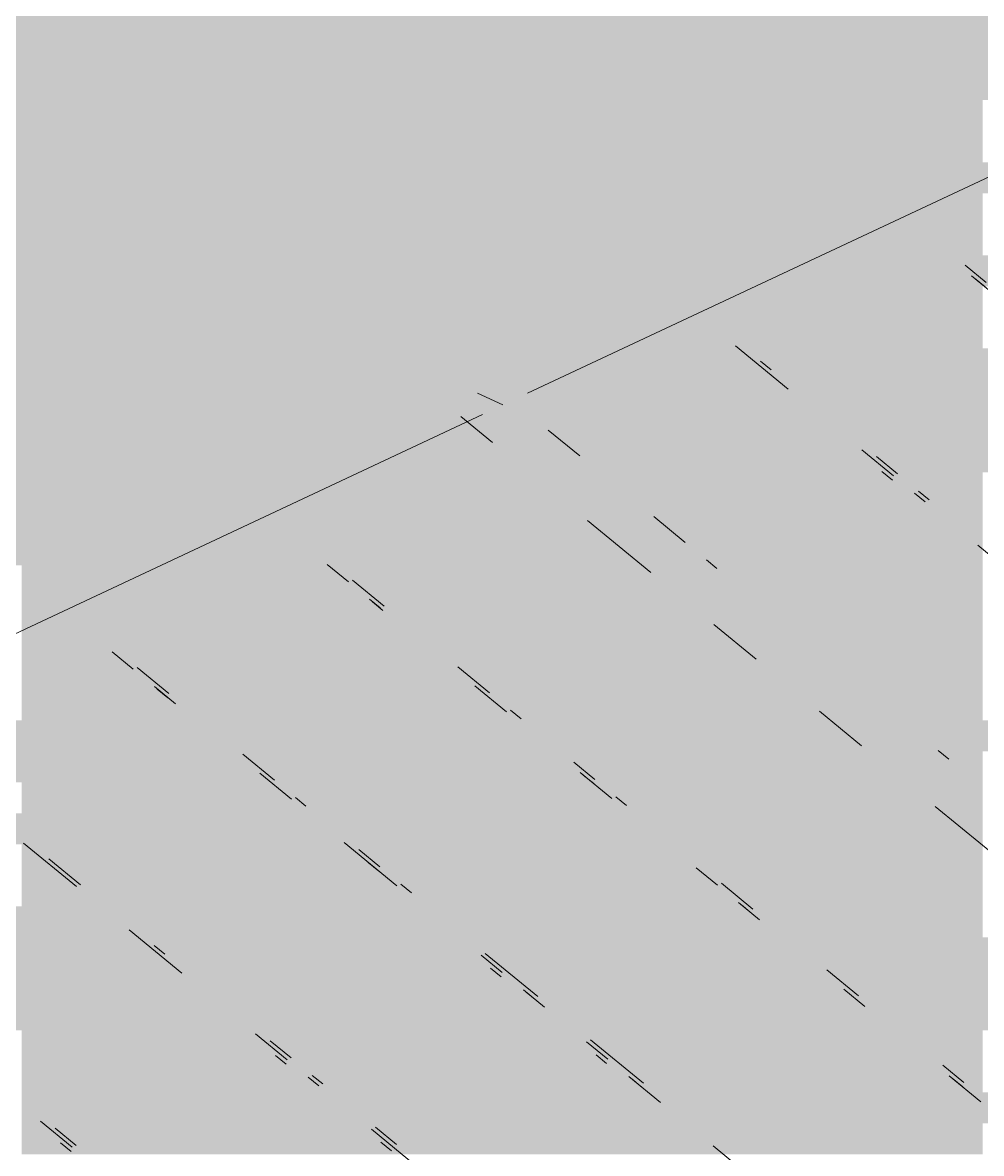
# Paper-space layout '03 3D Building and Roof' of a CAD drawing. Header units: millimetres. Extents: x 5 to 415, y 5 to 292.
# Drawn here: x 259.85 to 262.83, y 76.545 to 80.06 of the extents above; entities that cross this region are included whole.
import ezdxf

# ---------------------------------------------------------------- set-up
doc = ezdxf.new("R2010")
doc.units = ezdxf.units.MM
doc.layers.add('EXISTING', color=7, linetype='Continuous')
doc.layers.add('IMAGES', color=7, linetype='Continuous')

# ---------------------------------------------------------------- blocks, each defined once
blk = doc.blocks.new('SHEET_03')
at = {"layer": 'EXISTING', "color": 250, "lineweight": 9}
for p, q in [((261.4196, 78.9074), (265.0797, 80.6258)), ((262.845, 79.2514), (262.7794, 79.3053)), ((262.7997, 79.2725), (262.898, 79.1917)), ((262.8416, 79.238), (262.8088, 79.2649)), ((262.0657, 79.0548), (262.2295, 78.9202)), ((262.1765, 78.9799), (262.1437, 79.0068)), ((261.3425, 78.8712), (261.2645, 78.9079)), ((257.5429, 77.0874), (261.2801, 78.8419)), ((261.2126, 78.8351), (261.3109, 78.7543)), ((261.5825, 78.7125), (261.4842, 78.7933)), ((262.4589, 78.7316), (262.5572, 78.6508)), ((262.5696, 78.6567), (262.5041, 78.7106)), ((262.5538, 78.6374), (262.521, 78.6643)), ((262.6679, 78.5759), (262.6352, 78.6028)), ((262.6227, 78.597), (262.6554, 78.57)), ((261.6058, 78.5119), (261.8024, 78.3503)), ((261.9101, 78.4432), (261.8118, 78.524)), ((262.8193, 78.4354), (262.8848, 78.3815)), ((262.0084, 78.3624), (261.9756, 78.3894)), ((260.7974, 78.3747), (260.8629, 78.3209)), ((260.9737, 78.2459), (260.8754, 78.3267)), ((260.9284, 78.267), (260.9612, 78.2401)), ((260.9703, 78.2325), (260.9375, 78.2595)), ((261.9989, 78.1887), (262.13, 78.081)), ((260.1289, 78.1032), (260.1944, 78.0494)), ((260.3052, 77.9744), (260.2069, 78.0552)), ((261.3013, 77.9766), (261.203, 78.0574)), ((260.2599, 77.9955), (260.3255, 77.9416)), ((260.3018, 77.961), (260.269, 77.9879)), ((261.2561, 77.9977), (261.3543, 77.9169)), ((261.3996, 77.8958), (261.3668, 77.9227)), ((262.3266, 77.9194), (262.4576, 77.8117)), ((262.7292, 77.7699), (262.6964, 77.7968)), ((260.6328, 77.7051), (260.5345, 77.7859)), ((261.6289, 77.7073), (261.5634, 77.7611)), ((260.5876, 77.7262), (260.6859, 77.6454)), ((261.5837, 77.7284), (261.682, 77.6476)), ((261.6255, 77.6939), (261.5928, 77.7208)), ((260.7311, 77.6243), (260.6984, 77.6512)), ((261.7272, 77.6265), (261.6945, 77.6534)), ((262.687, 77.6231), (262.9491, 77.4077)), ((260.8497, 77.5107), (261.0135, 77.376)), ((259.8536, 77.5085), (260.0174, 77.3739)), ((260.9605, 77.4358), (260.8949, 77.4896)), ((260.0299, 77.3797), (259.9316, 77.4605)), ((260.9571, 77.4224), (260.9243, 77.4493)), ((261.9441, 77.4321), (262.0096, 77.3782)), ((261.0588, 77.355), (261.026, 77.3819)), ((262.1204, 77.3033), (262.0221, 77.3841)), ((262.0751, 77.3244), (262.1407, 77.2705)), ((262.117, 77.2899), (262.0842, 77.3168)), ((260.1812, 77.2392), (260.345, 77.1045)), ((260.292, 77.1643), (260.2592, 77.1912)), ((261.2756, 77.1606), (261.3411, 77.1067)), ((261.4519, 77.0318), (261.2881, 77.1664)), ((261.3378, 77.0933), (261.305, 77.1202)), ((262.448, 77.034), (262.3497, 77.1148)), ((261.4067, 77.0528), (261.4722, 76.999)), ((262.4028, 77.055), (262.4683, 77.0012)), ((261.4485, 77.0184), (261.4158, 77.0453)), ((260.5744, 76.916), (260.6727, 76.8352)), ((260.6852, 76.8411), (260.6196, 76.8949)), ((261.6033, 76.8912), (261.6688, 76.8374)), ((261.7796, 76.7624), (261.6157, 76.8971)), ((260.6693, 76.8218), (260.6365, 76.8487)), ((261.6654, 76.824), (261.6326, 76.8509)), ((262.7757, 76.7646), (262.7101, 76.8185)), ((260.7382, 76.7813), (260.771, 76.7544)), ((260.7835, 76.7603), (260.7507, 76.7872)), ((261.7343, 76.7835), (261.8326, 76.7027)), ((261.7762, 76.749), (261.7434, 76.776)), ((262.7304, 76.7857), (262.8287, 76.7049)), ((262.7723, 76.7512), (262.7395, 76.7781)), ((259.9059, 76.6445), (260.0042, 76.5637)), ((260.0167, 76.5695), (259.9512, 76.6234)), ((260.9348, 76.6197), (261.1641, 76.4312)), ((261.0128, 76.5717), (260.9473, 76.6256)), ((260.0008, 76.5503), (259.968, 76.5772)), ((260.9969, 76.5525), (260.9642, 76.5794)), ((261.9964, 76.5681), (262.1602, 76.4334))]:
    blk.add_line(p, q, dxfattribs=at)
at = {"layer": 'IMAGES', "color": 7}
for points in [[(256.3782, 80.0115), (263.4127, 80.0115), (256.3782, 80.1079), (263.4127, 80.1079)], [(256.3782, 79.9151), (263.22, 79.9151), (256.3782, 80.0115), (263.22, 80.0115)], [(256.6673, 79.8187), (263.0273, 79.8187), (256.6673, 79.9151), (263.0273, 79.9151)], [(256.86, 79.7223), (262.8345, 79.7223), (256.86, 79.8187), (262.8345, 79.8187)], [(257.0527, 79.6259), (262.4491, 79.6259), (257.0527, 79.7223), (262.4491, 79.7223)], [(262.4491, 79.6259), (262.5455, 79.6259), (262.4491, 79.7223), (262.5455, 79.7223)], [(262.5455, 79.6259), (262.7382, 79.6259), (262.5455, 79.7223), (262.7382, 79.7223)], [(262.7382, 79.6259), (262.8345, 79.6259), (262.7382, 79.7223), (262.8345, 79.7223)], [(257.1491, 79.5295), (262.4491, 79.5295), (257.1491, 79.6259), (262.4491, 79.6259)], [(262.4491, 79.4331), (262.5455, 79.4331), (262.4491, 79.6259), (262.5455, 79.6259)], [(262.5455, 79.5295), (262.6418, 79.5295), (262.5455, 79.6259), (262.6418, 79.6259)], [(262.6418, 79.5295), (262.7382, 79.5295), (262.6418, 79.6259), (262.7382, 79.6259)], [(262.7382, 79.5295), (262.9309, 79.5295), (262.7382, 79.6259), (262.9309, 79.6259)], [(257.1491, 79.4331), (262.2564, 79.4331), (257.1491, 79.5295), (262.2564, 79.5295)], [(262.2564, 79.4331), (262.3527, 79.4331), (262.2564, 79.5295), (262.3527, 79.5295)], [(262.3527, 79.4331), (262.4491, 79.4331), (262.3527, 79.5295), (262.4491, 79.5295)], [(262.5455, 79.4331), (262.7382, 79.4331), (262.5455, 79.5295), (262.7382, 79.5295)], [(262.7382, 79.4331), (262.8345, 79.4331), (262.7382, 79.5295), (262.8345, 79.5295)], [(257.1491, 79.3367), (261.9673, 79.3367), (257.1491, 79.4331), (261.9673, 79.4331)], [(261.9673, 79.3367), (262.16, 79.3367), (261.9673, 79.4331), (262.16, 79.4331)], [(262.16, 79.3367), (262.2564, 79.3367), (262.16, 79.4331), (262.2564, 79.4331)], [(262.2564, 79.3367), (262.3527, 79.3367), (262.2564, 79.4331), (262.3527, 79.4331)], [(262.3527, 79.3367), (262.4491, 79.3367), (262.3527, 79.4331), (262.4491, 79.4331)], [(262.4491, 79.3367), (262.5455, 79.3367), (262.4491, 79.4331), (262.5455, 79.4331)], [(262.5455, 79.3367), (262.6418, 79.3367), (262.5455, 79.4331), (262.6418, 79.4331)], [(262.6418, 79.3367), (262.7382, 79.3367), (262.6418, 79.4331), (262.7382, 79.4331)], [(262.7382, 79.3367), (262.8345, 79.3367), (262.7382, 79.4331), (262.8345, 79.4331)], [(257.1491, 79.2403), (261.8709, 79.2403), (257.1491, 79.3367), (261.8709, 79.3367)], [(261.8709, 79.2403), (261.9673, 79.2403), (261.8709, 79.3367), (261.9673, 79.3367)], [(261.9673, 79.2403), (262.0636, 79.2403), (261.9673, 79.3367), (262.0636, 79.3367)], [(262.0636, 79.2403), (262.16, 79.2403), (262.0636, 79.3367), (262.16, 79.3367)], [(262.16, 79.2403), (262.2564, 79.2403), (262.16, 79.3367), (262.2564, 79.3367)], [(262.2564, 79.2403), (262.4491, 79.2403), (262.2564, 79.3367), (262.4491, 79.3367)], [(262.4491, 79.2403), (262.6418, 79.2403), (262.4491, 79.3367), (262.6418, 79.3367)], [(262.6418, 79.2403), (262.7382, 79.2403), (262.6418, 79.3367), (262.7382, 79.3367)], [(262.7382, 79.2403), (262.9309, 79.2403), (262.7382, 79.3367), (262.9309, 79.3367)], [(257.1491, 79.1439), (261.4855, 79.1439), (257.1491, 79.2403), (261.4855, 79.2403)], [(261.4855, 79.1439), (261.5818, 79.1439), (261.4855, 79.2403), (261.5818, 79.2403)], [(261.5818, 79.1439), (261.6782, 79.1439), (261.5818, 79.2403), (261.6782, 79.2403)], [(261.6782, 79.1439), (261.7745, 79.1439), (261.6782, 79.2403), (261.7745, 79.2403)], [(261.7745, 79.1439), (261.8709, 79.1439), (261.7745, 79.2403), (261.8709, 79.2403)], [(261.8709, 79.1439), (261.9673, 79.1439), (261.8709, 79.2403), (261.9673, 79.2403)], [(261.9673, 79.1439), (262.16, 79.1439), (261.9673, 79.2403), (262.16, 79.2403)], [(262.16, 79.1439), (262.2564, 79.1439), (262.16, 79.2403), (262.2564, 79.2403)], [(262.2564, 79.1439), (262.3527, 79.1439), (262.2564, 79.2403), (262.3527, 79.2403)], [(262.3527, 79.1439), (262.4491, 79.1439), (262.3527, 79.2403), (262.4491, 79.2403)], [(262.4491, 79.1439), (262.6418, 79.1439), (262.4491, 79.2403), (262.6418, 79.2403)], [(262.6418, 79.1439), (262.7382, 79.1439), (262.6418, 79.2403), (262.7382, 79.2403)], [(262.7382, 79.1439), (262.8345, 79.1439), (262.7382, 79.2403), (262.8345, 79.2403)], [(257.0527, 79.0475), (261.3891, 79.0475), (257.0527, 79.1439), (261.3891, 79.1439)], [(261.3891, 79.0475), (261.4855, 79.0475), (261.3891, 79.1439), (261.4855, 79.1439)], [(261.4855, 78.9511), (261.5818, 78.9511), (261.4855, 79.1439), (261.5818, 79.1439)], [(261.5818, 79.0475), (261.6782, 79.0475), (261.5818, 79.1439), (261.6782, 79.1439)], [(261.6782, 79.0475), (261.8709, 79.0475), (261.6782, 79.1439), (261.8709, 79.1439)], [(261.8709, 79.0475), (261.9673, 79.0475), (261.8709, 79.1439), (261.9673, 79.1439)], [(261.9673, 79.0475), (262.16, 79.0475), (261.9673, 79.1439), (262.16, 79.1439)], [(262.16, 79.0475), (262.2564, 79.0475), (262.16, 79.1439), (262.2564, 79.1439)], [(262.2564, 78.9511), (262.3527, 78.9511), (262.2564, 79.1439), (262.3527, 79.1439)], [(262.3527, 79.0475), (262.7382, 79.0475), (262.3527, 79.1439), (262.7382, 79.1439)], [(262.7382, 79.0475), (262.8345, 79.0475), (262.7382, 79.1439), (262.8345, 79.1439)], [(256.86, 78.9511), (261.1, 78.9511), (256.86, 79.0475), (261.1, 79.0475)], [(261.1, 78.9511), (261.1964, 78.9511), (261.1, 79.0475), (261.1964, 79.0475)], [(261.1964, 78.9511), (261.2927, 78.9511), (261.1964, 79.0475), (261.2927, 79.0475)], [(261.2927, 78.9511), (261.3891, 78.9511), (261.2927, 79.0475), (261.3891, 79.0475)], [(261.3891, 78.9511), (261.4855, 78.9511), (261.3891, 79.0475), (261.4855, 79.0475)], [(261.5818, 78.9511), (261.6782, 78.9511), (261.5818, 79.0475), (261.6782, 79.0475)], [(261.6782, 78.9511), (261.8709, 78.9511), (261.6782, 79.0475), (261.8709, 79.0475)], [(261.8709, 78.9511), (261.9673, 78.9511), (261.8709, 79.0475), (261.9673, 79.0475)], [(261.9673, 78.9511), (262.0636, 78.9511), (261.9673, 79.0475), (262.0636, 79.0475)], [(262.0636, 78.9511), (262.2564, 78.9511), (262.0636, 79.0475), (262.2564, 79.0475)], [(262.3527, 78.9511), (262.9309, 78.9511), (262.3527, 79.0475), (262.9309, 79.0475)], [(256.6673, 78.8547), (260.9073, 78.8547), (256.6673, 78.9511), (260.9073, 78.9511)], [(260.9073, 78.8547), (261.0036, 78.8547), (260.9073, 78.9511), (261.0036, 78.9511)], [(261.0036, 78.8547), (261.1, 78.8547), (261.0036, 78.9511), (261.1, 78.9511)], [(261.1, 78.8547), (261.1964, 78.8547), (261.1, 78.9511), (261.1964, 78.9511)], [(261.1964, 78.8547), (261.2927, 78.8547), (261.1964, 78.9511), (261.2927, 78.9511)], [(261.2927, 78.8547), (261.3891, 78.8547), (261.2927, 78.9511), (261.3891, 78.9511)], [(261.3891, 78.8547), (261.5818, 78.8547), (261.3891, 78.9511), (261.5818, 78.9511)], [(261.5818, 78.8547), (261.6782, 78.8547), (261.5818, 78.9511), (261.6782, 78.9511)], [(261.6782, 78.8547), (261.7745, 78.8547), (261.6782, 78.9511), (261.7745, 78.9511)], [(261.7745, 78.8547), (261.8709, 78.8547), (261.7745, 78.9511), (261.8709, 78.9511)], [(261.8709, 78.8547), (261.9673, 78.8547), (261.8709, 78.9511), (261.9673, 78.9511)], [(261.9673, 78.8547), (262.0636, 78.8547), (261.9673, 78.9511), (262.0636, 78.9511)], [(262.0636, 78.8547), (262.16, 78.8547), (262.0636, 78.9511), (262.16, 78.9511)], [(262.16, 78.8547), (262.3527, 78.8547), (262.16, 78.9511), (262.3527, 78.9511)], [(262.3527, 78.8547), (263.0273, 78.8547), (262.3527, 78.9511), (263.0273, 78.9511)], [(256.4745, 78.7583), (260.8109, 78.7583), (256.4745, 78.8547), (260.8109, 78.8547)], [(260.8109, 78.7583), (260.9073, 78.7583), (260.8109, 78.8547), (260.9073, 78.8547)], [(260.9073, 78.7583), (261.0036, 78.7583), (260.9073, 78.8547), (261.0036, 78.8547)], [(261.0036, 78.7583), (261.1, 78.7583), (261.0036, 78.8547), (261.1, 78.8547)], [(261.1, 78.7583), (261.1964, 78.7583), (261.1, 78.8547), (261.1964, 78.8547)], [(261.1964, 78.7583), (261.2927, 78.7583), (261.1964, 78.8547), (261.2927, 78.8547)], [(261.2927, 78.7583), (261.3891, 78.7583), (261.2927, 78.8547), (261.3891, 78.8547)], [(261.3891, 78.6619), (261.4855, 78.6619), (261.3891, 78.8547), (261.4855, 78.8547)], [(261.4855, 78.7583), (261.5818, 78.7583), (261.4855, 78.8547), (261.5818, 78.8547)], [(261.5818, 78.7583), (261.7745, 78.7583), (261.5818, 78.8547), (261.7745, 78.8547)], [(261.7745, 78.7583), (261.8709, 78.7583), (261.7745, 78.8547), (261.8709, 78.8547)], [(261.8709, 78.7583), (261.9673, 78.7583), (261.8709, 78.8547), (261.9673, 78.8547)], [(261.9673, 78.7583), (262.0636, 78.7583), (261.9673, 78.8547), (262.0636, 78.8547)], [(262.0636, 78.7583), (262.16, 78.7583), (262.0636, 78.8547), (262.16, 78.8547)], [(262.16, 78.7583), (262.2564, 78.7583), (262.16, 78.8547), (262.2564, 78.8547)], [(262.2564, 78.7583), (262.3527, 78.7583), (262.2564, 78.8547), (262.3527, 78.8547)], [(262.3527, 78.7583), (262.4491, 78.7583), (262.3527, 78.8547), (262.4491, 78.8547)], [(262.4491, 78.7583), (262.5455, 78.7583), (262.4491, 78.8547), (262.5455, 78.8547)], [(262.5455, 78.7583), (262.6418, 78.7583), (262.5455, 78.8547), (262.6418, 78.8547)], [(262.6418, 78.7583), (263.1236, 78.7583), (262.6418, 78.8547), (263.1236, 78.8547)], [(256.1855, 78.6619), (260.5218, 78.6619), (256.1855, 78.7583), (260.5218, 78.7583)], [(260.5218, 78.6619), (260.6182, 78.6619), (260.5218, 78.7583), (260.6182, 78.7583)], [(260.6182, 78.6619), (260.7145, 78.6619), (260.6182, 78.7583), (260.7145, 78.7583)], [(260.7145, 78.6619), (260.8109, 78.6619), (260.7145, 78.7583), (260.8109, 78.7583)], [(260.8109, 78.6619), (260.9073, 78.6619), (260.8109, 78.7583), (260.9073, 78.7583)], [(260.9073, 78.6619), (261.0036, 78.6619), (260.9073, 78.7583), (261.0036, 78.7583)], [(261.0036, 78.6619), (261.1, 78.6619), (261.0036, 78.7583), (261.1, 78.7583)], [(261.1, 78.6619), (261.1964, 78.6619), (261.1, 78.7583), (261.1964, 78.7583)], [(261.1964, 78.6619), (261.2927, 78.6619), (261.1964, 78.7583), (261.2927, 78.7583)], [(261.2927, 78.6619), (261.3891, 78.6619), (261.2927, 78.7583), (261.3891, 78.7583)], [(261.4855, 78.6619), (261.6782, 78.6619), (261.4855, 78.7583), (261.6782, 78.7583)], [(261.6782, 78.6619), (261.7745, 78.6619), (261.6782, 78.7583), (261.7745, 78.7583)], [(261.7745, 78.6619), (261.8709, 78.6619), (261.7745, 78.7583), (261.8709, 78.7583)], [(261.8709, 78.6619), (261.9673, 78.6619), (261.8709, 78.7583), (261.9673, 78.7583)], [(261.9673, 78.6619), (262.16, 78.6619), (261.9673, 78.7583), (262.16, 78.7583)], [(262.16, 78.6619), (262.2564, 78.6619), (262.16, 78.7583), (262.2564, 78.7583)], [(262.2564, 78.6619), (262.3527, 78.6619), (262.2564, 78.7583), (262.3527, 78.7583)], [(262.3527, 78.6619), (262.4491, 78.6619), (262.3527, 78.7583), (262.4491, 78.7583)], [(262.4491, 78.6619), (262.6418, 78.6619), (262.4491, 78.7583), (262.6418, 78.7583)], [(262.6418, 78.6619), (262.7382, 78.6619), (262.6418, 78.7583), (262.7382, 78.7583)], [(262.7382, 78.6619), (263.22, 78.6619), (262.7382, 78.7583), (263.22, 78.7583)], [(255.9927, 78.5655), (260.3291, 78.5655), (255.9927, 78.6619), (260.3291, 78.6619)], [(260.3291, 78.5655), (260.5218, 78.5655), (260.3291, 78.6619), (260.5218, 78.6619)], [(260.5218, 78.5655), (260.7145, 78.5655), (260.5218, 78.6619), (260.7145, 78.6619)], [(260.7145, 78.5655), (260.8109, 78.5655), (260.7145, 78.6619), (260.8109, 78.6619)], [(260.8109, 78.5655), (260.9073, 78.5655), (260.8109, 78.6619), (260.9073, 78.6619)], [(260.9073, 78.5655), (261.0036, 78.5655), (260.9073, 78.6619), (261.0036, 78.6619)], [(261.0036, 78.5655), (261.1, 78.5655), (261.0036, 78.6619), (261.1, 78.6619)], [(261.1, 78.5655), (261.1964, 78.5655), (261.1, 78.6619), (261.1964, 78.6619)], [(261.1964, 78.5655), (261.2927, 78.5655), (261.1964, 78.6619), (261.2927, 78.6619)], [(261.2927, 78.5655), (261.4855, 78.5655), (261.2927, 78.6619), (261.4855, 78.6619)], [(261.4855, 78.5655), (261.5818, 78.5655), (261.4855, 78.6619), (261.5818, 78.6619)], [(261.5818, 78.5655), (261.6782, 78.5655), (261.5818, 78.6619), (261.6782, 78.6619)], [(261.6782, 78.5655), (261.7745, 78.5655), (261.6782, 78.6619), (261.7745, 78.6619)], [(261.7745, 78.5655), (261.8709, 78.5655), (261.7745, 78.6619), (261.8709, 78.6619)], [(261.8709, 78.5655), (262.0636, 78.5655), (261.8709, 78.6619), (262.0636, 78.6619)], [(262.0636, 78.5655), (262.16, 78.5655), (262.0636, 78.6619), (262.16, 78.6619)], [(262.16, 78.5655), (262.2564, 78.5655), (262.16, 78.6619), (262.2564, 78.6619)], [(262.2564, 78.5655), (262.3527, 78.5655), (262.2564, 78.6619), (262.3527, 78.6619)], [(262.3527, 78.5655), (262.4491, 78.5655), (262.3527, 78.6619), (262.4491, 78.6619)], [(262.4491, 78.5655), (262.5455, 78.5655), (262.4491, 78.6619), (262.5455, 78.6619)], [(262.5455, 78.5655), (262.6418, 78.5655), (262.5455, 78.6619), (262.6418, 78.6619)], [(262.6418, 78.5655), (262.7382, 78.5655), (262.6418, 78.6619), (262.7382, 78.6619)], [(262.7382, 78.5655), (262.8345, 78.5655), (262.7382, 78.6619), (262.8345, 78.6619)], [(255.8, 78.4691), (260.1364, 78.4691), (255.8, 78.5655), (260.1364, 78.5655)], [(260.1364, 78.4691), (260.2327, 78.4691), (260.1364, 78.5655), (260.2327, 78.5655)], [(260.2327, 78.4691), (260.3291, 78.4691), (260.2327, 78.5655), (260.3291, 78.5655)], [(260.3291, 78.4691), (260.4255, 78.4691), (260.3291, 78.5655), (260.4255, 78.5655)], [(260.4255, 78.4691), (260.5218, 78.4691), (260.4255, 78.5655), (260.5218, 78.5655)], [(260.5218, 78.4691), (260.6182, 78.4691), (260.5218, 78.5655), (260.6182, 78.5655)], [(260.6182, 78.4691), (260.7145, 78.4691), (260.6182, 78.5655), (260.7145, 78.5655)], [(260.7145, 78.4691), (260.9073, 78.4691), (260.7145, 78.5655), (260.9073, 78.5655)], [(260.9073, 78.3727), (261.0036, 78.3727), (260.9073, 78.5655), (261.0036, 78.5655)], [(261.0036, 78.4691), (261.2927, 78.4691), (261.0036, 78.5655), (261.2927, 78.5655)], [(261.2927, 78.4691), (261.4855, 78.4691), (261.2927, 78.5655), (261.4855, 78.5655)], [(261.4855, 78.4691), (261.5818, 78.4691), (261.4855, 78.5655), (261.5818, 78.5655)], [(261.5818, 78.4691), (261.8709, 78.4691), (261.5818, 78.5655), (261.8709, 78.5655)], [(261.8709, 78.4691), (261.9673, 78.4691), (261.8709, 78.5655), (261.9673, 78.5655)], [(261.9673, 78.4691), (262.0636, 78.4691), (261.9673, 78.5655), (262.0636, 78.5655)], [(262.0636, 78.4691), (262.16, 78.4691), (262.0636, 78.5655), (262.16, 78.5655)], [(262.16, 78.4691), (262.2564, 78.4691), (262.16, 78.5655), (262.2564, 78.5655)], [(262.2564, 78.4691), (262.3527, 78.4691), (262.2564, 78.5655), (262.3527, 78.5655)], [(262.3527, 78.4691), (262.4491, 78.4691), (262.3527, 78.5655), (262.4491, 78.5655)], [(262.4491, 78.4691), (262.6418, 78.4691), (262.4491, 78.5655), (262.6418, 78.5655)], [(262.6418, 78.4691), (262.7382, 78.4691), (262.6418, 78.5655), (262.7382, 78.5655)], [(262.7382, 78.3727), (262.8345, 78.3727), (262.7382, 78.5655), (262.8345, 78.5655)], [(255.7036, 78.3727), (259.9436, 78.3727), (255.7036, 78.4691), (259.9436, 78.4691)], [(259.9436, 78.3727), (260.1364, 78.3727), (259.9436, 78.4691), (260.1364, 78.4691)], [(260.1364, 78.3727), (260.3291, 78.3727), (260.1364, 78.4691), (260.3291, 78.4691)], [(260.3291, 78.3727), (260.4255, 78.3727), (260.3291, 78.4691), (260.4255, 78.4691)], [(260.4255, 78.3727), (260.5218, 78.3727), (260.4255, 78.4691), (260.5218, 78.4691)], [(260.5218, 78.3727), (260.6182, 78.3727), (260.5218, 78.4691), (260.6182, 78.4691)], [(260.6182, 78.3727), (260.7145, 78.3727), (260.6182, 78.4691), (260.7145, 78.4691)], [(260.7145, 78.3727), (260.8109, 78.3727), (260.7145, 78.4691), (260.8109, 78.4691)], [(260.8109, 78.3727), (260.9073, 78.3727), (260.8109, 78.4691), (260.9073, 78.4691)], [(261.0036, 78.3727), (261.4855, 78.3727), (261.0036, 78.4691), (261.4855, 78.4691)], [(261.4855, 78.3727), (261.5818, 78.3727), (261.4855, 78.4691), (261.5818, 78.4691)], [(261.5818, 78.3727), (261.6782, 78.3727), (261.5818, 78.4691), (261.6782, 78.4691)], [(261.6782, 78.3727), (261.7745, 78.3727), (261.6782, 78.4691), (261.7745, 78.4691)], [(261.7745, 78.3727), (261.8709, 78.3727), (261.7745, 78.4691), (261.8709, 78.4691)], [(261.8709, 78.3727), (261.9673, 78.3727), (261.8709, 78.4691), (261.9673, 78.4691)], [(261.9673, 78.3727), (262.0636, 78.3727), (261.9673, 78.4691), (262.0636, 78.4691)], [(262.0636, 78.3727), (262.2564, 78.3727), (262.0636, 78.4691), (262.2564, 78.4691)], [(262.2564, 78.3727), (262.3527, 78.3727), (262.2564, 78.4691), (262.3527, 78.4691)], [(262.3527, 78.3727), (262.4491, 78.3727), (262.3527, 78.4691), (262.4491, 78.4691)], [(262.4491, 78.3727), (262.5455, 78.3727), (262.4491, 78.4691), (262.5455, 78.4691)], [(262.5455, 78.3727), (262.6418, 78.3727), (262.5455, 78.4691), (262.6418, 78.4691)], [(262.6418, 78.3727), (262.7382, 78.3727), (262.6418, 78.4691), (262.7382, 78.4691)], [(259.8473, 78.1799), (259.9436, 78.1799), (259.8473, 78.3727), (259.9436, 78.3727)], [(259.9436, 78.2763), (260.04, 78.2763), (259.9436, 78.3727), (260.04, 78.3727)], [(260.04, 78.2763), (260.1364, 78.2763), (260.04, 78.3727), (260.1364, 78.3727)], [(260.1364, 78.2763), (260.2327, 78.2763), (260.1364, 78.3727), (260.2327, 78.3727)], [(260.2327, 78.2763), (260.3291, 78.2763), (260.2327, 78.3727), (260.3291, 78.3727)], [(260.3291, 78.2763), (260.4255, 78.2763), (260.3291, 78.3727), (260.4255, 78.3727)], [(260.4255, 78.2763), (260.5218, 78.2763), (260.4255, 78.3727), (260.5218, 78.3727)], [(260.5218, 78.2763), (260.6182, 78.2763), (260.5218, 78.3727), (260.6182, 78.3727)], [(260.6182, 78.2763), (260.7145, 78.2763), (260.6182, 78.3727), (260.7145, 78.3727)], [(260.7145, 78.2763), (260.8109, 78.2763), (260.7145, 78.3727), (260.8109, 78.3727)], [(260.8109, 78.2763), (261.0036, 78.2763), (260.8109, 78.3727), (261.0036, 78.3727)], [(261.0036, 78.2763), (261.1, 78.2763), (261.0036, 78.3727), (261.1, 78.3727)], [(261.1, 78.2763), (261.1964, 78.2763), (261.1, 78.3727), (261.1964, 78.3727)], [(261.1964, 78.2763), (261.5818, 78.2763), (261.1964, 78.3727), (261.5818, 78.3727)], [(261.5818, 78.2763), (261.6782, 78.2763), (261.5818, 78.3727), (261.6782, 78.3727)], [(261.6782, 78.2763), (261.7745, 78.2763), (261.6782, 78.3727), (261.7745, 78.3727)], [(261.7745, 78.2763), (261.8709, 78.2763), (261.7745, 78.3727), (261.8709, 78.3727)], [(261.8709, 78.2763), (261.9673, 78.2763), (261.8709, 78.3727), (261.9673, 78.3727)], [(261.9673, 78.2763), (262.16, 78.2763), (261.9673, 78.3727), (262.16, 78.3727)], [(262.16, 78.2763), (262.3527, 78.2763), (262.16, 78.3727), (262.3527, 78.3727)], [(262.3527, 78.2763), (262.4491, 78.2763), (262.3527, 78.3727), (262.4491, 78.3727)], [(262.4491, 78.2763), (262.5455, 78.2763), (262.4491, 78.3727), (262.5455, 78.3727)], [(262.5455, 78.2763), (262.6418, 78.2763), (262.5455, 78.3727), (262.6418, 78.3727)], [(262.6418, 78.2763), (262.7382, 78.2763), (262.6418, 78.3727), (262.7382, 78.3727)], [(262.7382, 78.2763), (262.8345, 78.2763), (262.7382, 78.3727), (262.8345, 78.3727)], [(259.9436, 78.1799), (260.04, 78.1799), (259.9436, 78.2763), (260.04, 78.2763)], [(260.04, 78.1799), (260.1364, 78.1799), (260.04, 78.2763), (260.1364, 78.2763)], [(260.1364, 78.1799), (260.2327, 78.1799), (260.1364, 78.2763), (260.2327, 78.2763)], [(260.2327, 78.0835), (260.3291, 78.0835), (260.2327, 78.2763), (260.3291, 78.2763)], [(260.3291, 78.1799), (260.4255, 78.1799), (260.3291, 78.2763), (260.4255, 78.2763)], [(260.4255, 78.1799), (260.7145, 78.1799), (260.4255, 78.2763), (260.7145, 78.2763)], [(260.7145, 78.1799), (260.8109, 78.1799), (260.7145, 78.2763), (260.8109, 78.2763)], [(260.8109, 78.1799), (260.9073, 78.1799), (260.8109, 78.2763), (260.9073, 78.2763)], [(260.9073, 78.1799), (261.0036, 78.1799), (260.9073, 78.2763), (261.0036, 78.2763)], [(261.0036, 78.1799), (261.1, 78.1799), (261.0036, 78.2763), (261.1, 78.2763)], [(261.1, 78.1799), (261.1964, 78.1799), (261.1, 78.2763), (261.1964, 78.2763)], [(261.1964, 78.1799), (261.2927, 78.1799), (261.1964, 78.2763), (261.2927, 78.2763)], [(261.2927, 78.1799), (261.6782, 78.1799), (261.2927, 78.2763), (261.6782, 78.2763)], [(261.6782, 78.1799), (261.7745, 78.1799), (261.6782, 78.2763), (261.7745, 78.2763)], [(261.7745, 78.1799), (261.8709, 78.1799), (261.7745, 78.2763), (261.8709, 78.2763)], [(261.8709, 78.1799), (261.9673, 78.1799), (261.8709, 78.2763), (261.9673, 78.2763)], [(261.9673, 78.1799), (262.16, 78.1799), (261.9673, 78.2763), (262.16, 78.2763)], [(262.16, 78.1799), (262.2564, 78.1799), (262.16, 78.2763), (262.2564, 78.2763)], [(262.2564, 78.1799), (262.4491, 78.1799), (262.2564, 78.2763), (262.4491, 78.2763)], [(262.4491, 78.1799), (262.5455, 78.1799), (262.4491, 78.2763), (262.5455, 78.2763)], [(262.5455, 78.1799), (262.6418, 78.1799), (262.5455, 78.2763), (262.6418, 78.2763)], [(262.6418, 78.1799), (262.7382, 78.1799), (262.6418, 78.2763), (262.7382, 78.2763)], [(262.7382, 78.1799), (262.8345, 78.1799), (262.7382, 78.2763), (262.8345, 78.2763)], [(259.8473, 78.0835), (259.9436, 78.0835), (259.8473, 78.1799), (259.9436, 78.1799)], [(259.9436, 78.0835), (260.04, 78.0835), (259.9436, 78.1799), (260.04, 78.1799)], [(260.04, 78.0835), (260.1364, 78.0835), (260.04, 78.1799), (260.1364, 78.1799)], [(260.1364, 77.9871), (260.2327, 77.9871), (260.1364, 78.1799), (260.2327, 78.1799)], [(260.3291, 78.0835), (260.8109, 78.0835), (260.3291, 78.1799), (260.8109, 78.1799)], [(260.8109, 78.0835), (260.9073, 78.0835), (260.8109, 78.1799), (260.9073, 78.1799)], [(260.9073, 78.0835), (261.0036, 78.0835), (260.9073, 78.1799), (261.0036, 78.1799)], [(261.0036, 78.0835), (261.1, 78.0835), (261.0036, 78.1799), (261.1, 78.1799)], [(261.1, 78.0835), (261.1964, 78.0835), (261.1, 78.1799), (261.1964, 78.1799)], [(261.1964, 78.0835), (261.2927, 78.0835), (261.1964, 78.1799), (261.2927, 78.1799)], [(261.2927, 78.0835), (261.3891, 78.0835), (261.2927, 78.1799), (261.3891, 78.1799)], [(261.3891, 78.0835), (261.7745, 78.0835), (261.3891, 78.1799), (261.7745, 78.1799)], [(261.7745, 78.0835), (261.8709, 78.0835), (261.7745, 78.1799), (261.8709, 78.1799)], [(261.8709, 78.0835), (261.9673, 78.0835), (261.8709, 78.1799), (261.9673, 78.1799)], [(261.9673, 78.0835), (262.0636, 78.0835), (261.9673, 78.1799), (262.0636, 78.1799)], [(262.0636, 78.0835), (262.16, 78.0835), (262.0636, 78.1799), (262.16, 78.1799)], [(262.16, 78.0835), (262.2564, 78.0835), (262.16, 78.1799), (262.2564, 78.1799)], [(262.2564, 78.0835), (262.3527, 78.0835), (262.2564, 78.1799), (262.3527, 78.1799)], [(262.3527, 78.0835), (262.5455, 78.0835), (262.3527, 78.1799), (262.5455, 78.1799)], [(262.5455, 78.0835), (262.6418, 78.0835), (262.5455, 78.1799), (262.6418, 78.1799)], [(262.6418, 78.0835), (262.7382, 78.0835), (262.6418, 78.1799), (262.7382, 78.1799)], [(262.7382, 78.0835), (262.8345, 78.0835), (262.7382, 78.1799), (262.8345, 78.1799)], [(259.8473, 77.9871), (259.9436, 77.9871), (259.8473, 78.0835), (259.9436, 78.0835)], [(259.9436, 77.9871), (260.04, 77.9871), (259.9436, 78.0835), (260.04, 78.0835)], [(260.04, 77.9871), (260.1364, 77.9871), (260.04, 78.0835), (260.1364, 78.0835)], [(260.2327, 77.9871), (260.3291, 77.9871), (260.2327, 78.0835), (260.3291, 78.0835)], [(260.3291, 77.9871), (260.4255, 77.9871), (260.3291, 78.0835), (260.4255, 78.0835)], [(260.4255, 77.9871), (260.5218, 77.9871), (260.4255, 78.0835), (260.5218, 78.0835)], [(260.5218, 77.9871), (261.0036, 77.9871), (260.5218, 78.0835), (261.0036, 78.0835)], [(261.0036, 77.9871), (261.1, 77.9871), (261.0036, 78.0835), (261.1, 78.0835)], [(261.1, 77.9871), (261.2927, 77.9871), (261.1, 78.0835), (261.2927, 78.0835)], [(261.2927, 77.9871), (261.3891, 77.9871), (261.2927, 78.0835), (261.3891, 78.0835)], [(261.3891, 77.9871), (261.4855, 77.9871), (261.3891, 78.0835), (261.4855, 78.0835)], [(261.4855, 77.9871), (262.0636, 77.9871), (261.4855, 78.0835), (262.0636, 78.0835)], [(262.0636, 77.9871), (262.16, 77.9871), (262.0636, 78.0835), (262.16, 78.0835)], [(262.16, 77.9871), (262.2564, 77.9871), (262.16, 78.0835), (262.2564, 78.0835)], [(262.2564, 77.9871), (262.3527, 77.9871), (262.2564, 78.0835), (262.3527, 78.0835)], [(262.3527, 77.9871), (262.4491, 77.9871), (262.3527, 78.0835), (262.4491, 78.0835)], [(262.4491, 77.9871), (262.5455, 77.9871), (262.4491, 78.0835), (262.5455, 78.0835)], [(262.5455, 77.9871), (262.6418, 77.9871), (262.5455, 78.0835), (262.6418, 78.0835)], [(262.6418, 77.9871), (262.7382, 77.9871), (262.6418, 78.0835), (262.7382, 78.0835)], [(262.7382, 77.9871), (262.8345, 77.9871), (262.7382, 78.0835), (262.8345, 78.0835)], [(259.8473, 77.8907), (260.04, 77.8907), (259.8473, 77.9871), (260.04, 77.9871)], [(260.04, 77.8907), (260.2327, 77.8907), (260.04, 77.9871), (260.2327, 77.9871)], [(260.2327, 77.8907), (260.3291, 77.8907), (260.2327, 77.9871), (260.3291, 77.9871)], [(260.3291, 77.7943), (260.4255, 77.7943), (260.3291, 77.9871), (260.4255, 77.9871)], [(260.4255, 77.8907), (260.5218, 77.8907), (260.4255, 77.9871), (260.5218, 77.9871)], [(260.5218, 77.8907), (260.6182, 77.8907), (260.5218, 77.9871), (260.6182, 77.9871)], [(260.6182, 77.8907), (261.1, 77.8907), (260.6182, 77.9871), (261.1, 77.9871)], [(261.1, 77.8907), (261.1964, 77.8907), (261.1, 77.9871), (261.1964, 77.9871)], [(261.1964, 77.8907), (261.3891, 77.8907), (261.1964, 77.9871), (261.3891, 77.9871)], [(261.3891, 77.8907), (261.4855, 77.8907), (261.3891, 77.9871), (261.4855, 77.9871)], [(261.4855, 77.8907), (261.5818, 77.8907), (261.4855, 77.9871), (261.5818, 77.9871)], [(261.5818, 77.8907), (262.16, 77.8907), (261.5818, 77.9871), (262.16, 77.9871)], [(262.16, 77.8907), (262.2564, 77.8907), (262.16, 77.9871), (262.2564, 77.9871)], [(262.2564, 77.8907), (262.4491, 77.8907), (262.2564, 77.9871), (262.4491, 77.9871)], [(262.4491, 77.8907), (262.5455, 77.8907), (262.4491, 77.9871), (262.5455, 77.9871)], [(262.5455, 77.8907), (262.6418, 77.8907), (262.5455, 77.9871), (262.6418, 77.9871)], [(262.6418, 77.8907), (262.8345, 77.8907), (262.6418, 77.9871), (262.8345, 77.9871)], [(259.7509, 77.7943), (260.1364, 77.7943), (259.7509, 77.8907), (260.1364, 77.8907)], [(260.1364, 77.7943), (260.2327, 77.7943), (260.1364, 77.8907), (260.2327, 77.8907)], [(260.2327, 77.7943), (260.3291, 77.7943), (260.2327, 77.8907), (260.3291, 77.8907)], [(260.4255, 77.7943), (260.5218, 77.7943), (260.4255, 77.8907), (260.5218, 77.8907)], [(260.5218, 77.7943), (260.6182, 77.7943), (260.5218, 77.8907), (260.6182, 77.8907)], [(260.6182, 77.7943), (260.7145, 77.7943), (260.6182, 77.8907), (260.7145, 77.8907)], [(260.7145, 77.7943), (261.1964, 77.7943), (260.7145, 77.8907), (261.1964, 77.8907)], [(261.1964, 77.7943), (261.2927, 77.7943), (261.1964, 77.8907), (261.2927, 77.8907)], [(261.2927, 77.7943), (261.3891, 77.7943), (261.2927, 77.8907), (261.3891, 77.8907)], [(261.3891, 77.7943), (261.4855, 77.7943), (261.3891, 77.8907), (261.4855, 77.8907)], [(261.4855, 77.7943), (261.5818, 77.7943), (261.4855, 77.8907), (261.5818, 77.8907)], [(261.5818, 77.7943), (261.6782, 77.7943), (261.5818, 77.8907), (261.6782, 77.8907)], [(261.6782, 77.7943), (262.16, 77.7943), (261.6782, 77.8907), (262.16, 77.8907)], [(262.16, 77.7943), (262.2564, 77.7943), (262.16, 77.8907), (262.2564, 77.8907)], [(262.2564, 77.7943), (262.3527, 77.7943), (262.2564, 77.8907), (262.3527, 77.8907)], [(262.3527, 77.7943), (262.4491, 77.7943), (262.3527, 77.8907), (262.4491, 77.8907)], [(262.4491, 77.6979), (262.5455, 77.6979), (262.4491, 77.8907), (262.5455, 77.8907)], [(262.5455, 77.6979), (262.6418, 77.6979), (262.5455, 77.8907), (262.6418, 77.8907)], [(262.6418, 77.7943), (262.7382, 77.7943), (262.6418, 77.8907), (262.7382, 77.8907)], [(262.7382, 77.7943), (262.9309, 77.7943), (262.7382, 77.8907), (262.9309, 77.8907)], [(259.7509, 77.6979), (260.2327, 77.6979), (259.7509, 77.7943), (260.2327, 77.7943)], [(260.2327, 77.6979), (260.3291, 77.6979), (260.2327, 77.7943), (260.3291, 77.7943)], [(260.3291, 77.6979), (260.4255, 77.6979), (260.3291, 77.7943), (260.4255, 77.7943)], [(260.4255, 77.6979), (260.5218, 77.6979), (260.4255, 77.7943), (260.5218, 77.7943)], [(260.5218, 77.6979), (260.6182, 77.6979), (260.5218, 77.7943), (260.6182, 77.7943)], [(260.6182, 77.6979), (260.7145, 77.6979), (260.6182, 77.7943), (260.7145, 77.7943)], [(260.7145, 77.6979), (260.8109, 77.6979), (260.7145, 77.7943), (260.8109, 77.7943)], [(260.8109, 77.6979), (261.2927, 77.6979), (260.8109, 77.7943), (261.2927, 77.7943)], [(261.2927, 77.6979), (261.3891, 77.6979), (261.2927, 77.7943), (261.3891, 77.7943)], [(261.3891, 77.6979), (261.4855, 77.6979), (261.3891, 77.7943), (261.4855, 77.7943)], [(261.4855, 77.6979), (261.6782, 77.6979), (261.4855, 77.7943), (261.6782, 77.7943)], [(261.6782, 77.6979), (261.7745, 77.6979), (261.6782, 77.7943), (261.7745, 77.7943)], [(261.7745, 77.6979), (262.2564, 77.6979), (261.7745, 77.7943), (262.2564, 77.7943)], [(262.2564, 77.6979), (262.3527, 77.6979), (262.2564, 77.7943), (262.3527, 77.7943)], [(262.3527, 77.6015), (262.4491, 77.6015), (262.3527, 77.7943), (262.4491, 77.7943)], [(262.6418, 77.6979), (262.8345, 77.6979), (262.6418, 77.7943), (262.8345, 77.7943)], [(259.8473, 77.6015), (260.4255, 77.6015), (259.8473, 77.6979), (260.4255, 77.6979)], [(260.4255, 77.6015), (260.5218, 77.6015), (260.4255, 77.6979), (260.5218, 77.6979)], [(260.5218, 77.6015), (260.6182, 77.6015), (260.5218, 77.6979), (260.6182, 77.6979)], [(260.6182, 77.6015), (260.7145, 77.6015), (260.6182, 77.6979), (260.7145, 77.6979)], [(260.7145, 77.6015), (260.8109, 77.6015), (260.7145, 77.6979), (260.8109, 77.6979)], [(260.8109, 77.6015), (260.9073, 77.6015), (260.8109, 77.6979), (260.9073, 77.6979)], [(260.9073, 77.6015), (261.5818, 77.6015), (260.9073, 77.6979), (261.5818, 77.6979)], [(261.5818, 77.6015), (261.7745, 77.6015), (261.5818, 77.6979), (261.7745, 77.6979)], [(261.7745, 77.6015), (261.8709, 77.6015), (261.7745, 77.6979), (261.8709, 77.6979)], [(261.8709, 77.6015), (262.3527, 77.6015), (261.8709, 77.6979), (262.3527, 77.6979)], [(262.4491, 77.6015), (262.6418, 77.6015), (262.4491, 77.6979), (262.6418, 77.6979)], [(262.6418, 77.6015), (262.7382, 77.6015), (262.6418, 77.6979), (262.7382, 77.6979)], [(262.7382, 77.6015), (262.8345, 77.6015), (262.7382, 77.6979), (262.8345, 77.6979)], [(259.7509, 77.5051), (259.9436, 77.5051), (259.7509, 77.6015), (259.9436, 77.6015)], [(259.9436, 77.5051), (260.04, 77.5051), (259.9436, 77.6015), (260.04, 77.6015)], [(260.04, 77.5051), (260.5218, 77.5051), (260.04, 77.6015), (260.5218, 77.6015)], [(260.5218, 77.5051), (260.6182, 77.5051), (260.5218, 77.6015), (260.6182, 77.6015)], [(260.6182, 77.5051), (260.7145, 77.5051), (260.6182, 77.6015), (260.7145, 77.6015)], [(260.7145, 77.5051), (260.8109, 77.5051), (260.7145, 77.6015), (260.8109, 77.6015)], [(260.8109, 77.5051), (260.9073, 77.5051), (260.8109, 77.6015), (260.9073, 77.6015)], [(260.9073, 77.5051), (261.0036, 77.5051), (260.9073, 77.6015), (261.0036, 77.6015)], [(261.0036, 77.5051), (261.1, 77.5051), (261.0036, 77.6015), (261.1, 77.6015)], [(261.1, 77.5051), (261.5818, 77.5051), (261.1, 77.6015), (261.5818, 77.6015)], [(261.5818, 77.5051), (261.6782, 77.5051), (261.5818, 77.6015), (261.6782, 77.6015)], [(261.6782, 77.5051), (261.7745, 77.5051), (261.6782, 77.6015), (261.7745, 77.6015)], [(261.7745, 77.4087), (261.8709, 77.4087), (261.7745, 77.6015), (261.8709, 77.6015)], [(261.8709, 77.5051), (261.9673, 77.5051), (261.8709, 77.6015), (261.9673, 77.6015)], [(261.9673, 77.5051), (262.0636, 77.5051), (261.9673, 77.6015), (262.0636, 77.6015)], [(262.0636, 77.5051), (262.4491, 77.5051), (262.0636, 77.6015), (262.4491, 77.6015)], [(262.4491, 77.5051), (262.6418, 77.5051), (262.4491, 77.6015), (262.6418, 77.6015)], [(262.6418, 77.5051), (262.7382, 77.5051), (262.6418, 77.6015), (262.7382, 77.6015)], [(262.7382, 77.5051), (262.8345, 77.5051), (262.7382, 77.6015), (262.8345, 77.6015)], [(259.8473, 77.4087), (260.04, 77.4087), (259.8473, 77.5051), (260.04, 77.5051)], [(260.04, 77.4087), (260.1364, 77.4087), (260.04, 77.5051), (260.1364, 77.5051)], [(260.1364, 77.4087), (260.7145, 77.4087), (260.1364, 77.5051), (260.7145, 77.5051)], [(260.7145, 77.4087), (260.8109, 77.4087), (260.7145, 77.5051), (260.8109, 77.5051)], [(260.8109, 77.4087), (261.0036, 77.4087), (260.8109, 77.5051), (261.0036, 77.5051)], [(261.0036, 77.4087), (261.1, 77.4087), (261.0036, 77.5051), (261.1, 77.5051)], [(261.1, 77.4087), (261.1964, 77.4087), (261.1, 77.5051), (261.1964, 77.5051)], [(261.1964, 77.4087), (261.6782, 77.4087), (261.1964, 77.5051), (261.6782, 77.5051)], [(261.6782, 77.4087), (261.7745, 77.4087), (261.6782, 77.5051), (261.7745, 77.5051)], [(261.8709, 77.4087), (261.9673, 77.4087), (261.8709, 77.5051), (261.9673, 77.5051)], [(261.9673, 77.4087), (262.0636, 77.4087), (261.9673, 77.5051), (262.0636, 77.5051)], [(262.0636, 77.4087), (262.6418, 77.4087), (262.0636, 77.5051), (262.6418, 77.5051)], [(262.6418, 77.4087), (262.7382, 77.4087), (262.6418, 77.5051), (262.7382, 77.5051)], [(262.7382, 77.4087), (262.8345, 77.4087), (262.7382, 77.5051), (262.8345, 77.5051)], [(259.8473, 77.3123), (259.9436, 77.3123), (259.8473, 77.4087), (259.9436, 77.4087)], [(259.9436, 77.3123), (260.1364, 77.3123), (259.9436, 77.4087), (260.1364, 77.4087)], [(260.1364, 77.3123), (260.8109, 77.3123), (260.1364, 77.4087), (260.8109, 77.4087)], [(260.8109, 77.3123), (260.9073, 77.3123), (260.8109, 77.4087), (260.9073, 77.4087)], [(260.9073, 77.3123), (261.1, 77.3123), (260.9073, 77.4087), (261.1, 77.4087)], [(261.1, 77.3123), (261.2927, 77.3123), (261.1, 77.4087), (261.2927, 77.4087)], [(261.2927, 77.3123), (261.7745, 77.3123), (261.2927, 77.4087), (261.7745, 77.4087)], [(261.7745, 77.3123), (261.8709, 77.3123), (261.7745, 77.4087), (261.8709, 77.4087)], [(261.8709, 77.3123), (261.9673, 77.3123), (261.8709, 77.4087), (261.9673, 77.4087)], [(261.9673, 77.3123), (262.16, 77.3123), (261.9673, 77.4087), (262.16, 77.4087)], [(262.16, 77.3123), (262.2564, 77.3123), (262.16, 77.4087), (262.2564, 77.4087)], [(262.2564, 77.3123), (262.3527, 77.3123), (262.2564, 77.4087), (262.3527, 77.4087)], [(262.3527, 77.3123), (262.7382, 77.3123), (262.3527, 77.4087), (262.7382, 77.4087)], [(262.7382, 77.3123), (262.8345, 77.3123), (262.7382, 77.4087), (262.8345, 77.4087)], [(259.4618, 77.2159), (259.9436, 77.2159), (259.4618, 77.3123), (259.9436, 77.3123)], [(259.9436, 77.2159), (260.04, 77.2159), (259.9436, 77.3123), (260.04, 77.3123)], [(260.04, 77.2159), (260.1364, 77.2159), (260.04, 77.3123), (260.1364, 77.3123)], [(260.1364, 77.2159), (260.2327, 77.2159), (260.1364, 77.3123), (260.2327, 77.3123)], [(260.2327, 77.2159), (260.3291, 77.2159), (260.2327, 77.3123), (260.3291, 77.3123)], [(260.3291, 77.2159), (260.4255, 77.2159), (260.3291, 77.3123), (260.4255, 77.3123)], [(260.4255, 77.2159), (260.9073, 77.2159), (260.4255, 77.3123), (260.9073, 77.3123)], [(260.9073, 77.2159), (261.0036, 77.2159), (260.9073, 77.3123), (261.0036, 77.3123)], [(261.0036, 77.1195), (261.1, 77.1195), (261.0036, 77.3123), (261.1, 77.3123)], [(261.1, 77.2159), (261.2927, 77.2159), (261.1, 77.3123), (261.2927, 77.3123)], [(261.2927, 77.2159), (261.3891, 77.2159), (261.2927, 77.3123), (261.3891, 77.3123)], [(261.3891, 77.2159), (261.4855, 77.2159), (261.3891, 77.3123), (261.4855, 77.3123)], [(261.4855, 77.2159), (261.8709, 77.2159), (261.4855, 77.3123), (261.8709, 77.3123)], [(261.8709, 77.2159), (261.9673, 77.2159), (261.8709, 77.3123), (261.9673, 77.3123)], [(261.9673, 77.2159), (262.0636, 77.2159), (261.9673, 77.3123), (262.0636, 77.3123)], [(262.0636, 77.2159), (262.16, 77.2159), (262.0636, 77.3123), (262.16, 77.3123)], [(262.16, 77.1195), (262.2564, 77.1195), (262.16, 77.3123), (262.2564, 77.3123)], [(262.2564, 77.2159), (262.3527, 77.2159), (262.2564, 77.3123), (262.3527, 77.3123)], [(262.3527, 77.2159), (262.4491, 77.2159), (262.3527, 77.3123), (262.4491, 77.3123)], [(262.4491, 77.2159), (262.8345, 77.2159), (262.4491, 77.3123), (262.8345, 77.3123)], [(259.5582, 77.1195), (260.04, 77.1195), (259.5582, 77.2159), (260.04, 77.2159)], [(260.04, 77.1195), (260.1364, 77.1195), (260.04, 77.2159), (260.1364, 77.2159)], [(260.1364, 77.1195), (260.2327, 77.1195), (260.1364, 77.2159), (260.2327, 77.2159)], [(260.2327, 77.1195), (260.3291, 77.1195), (260.2327, 77.2159), (260.3291, 77.2159)], [(260.3291, 77.1195), (260.4255, 77.1195), (260.3291, 77.2159), (260.4255, 77.2159)], [(260.4255, 77.1195), (260.5218, 77.1195), (260.4255, 77.2159), (260.5218, 77.2159)], [(260.5218, 77.1195), (261.0036, 77.1195), (260.5218, 77.2159), (261.0036, 77.2159)], [(261.1, 77.1195), (261.1964, 77.1195), (261.1, 77.2159), (261.1964, 77.2159)], [(261.1964, 77.1195), (261.2927, 77.1195), (261.1964, 77.2159), (261.2927, 77.2159)], [(261.2927, 77.1195), (261.3891, 77.1195), (261.2927, 77.2159), (261.3891, 77.2159)], [(261.3891, 77.1195), (261.9673, 77.1195), (261.3891, 77.2159), (261.9673, 77.2159)], [(261.9673, 77.1195), (262.0636, 77.1195), (261.9673, 77.2159), (262.0636, 77.2159)], [(262.0636, 77.1195), (262.16, 77.1195), (262.0636, 77.2159), (262.16, 77.2159)], [(262.2564, 77.1195), (262.3527, 77.1195), (262.2564, 77.2159), (262.3527, 77.2159)], [(262.3527, 77.1195), (262.4491, 77.1195), (262.3527, 77.2159), (262.4491, 77.2159)], [(262.4491, 77.1195), (262.5455, 77.1195), (262.4491, 77.2159), (262.5455, 77.2159)], [(262.5455, 77.1195), (262.9309, 77.1195), (262.5455, 77.2159), (262.9309, 77.2159)], [(259.6545, 77.0231), (260.1364, 77.0231), (259.6545, 77.1195), (260.1364, 77.1195)], [(260.1364, 77.0231), (260.2327, 77.0231), (260.1364, 77.1195), (260.2327, 77.1195)], [(260.2327, 77.0231), (260.3291, 77.0231), (260.2327, 77.1195), (260.3291, 77.1195)], [(260.3291, 77.0231), (260.4255, 77.0231), (260.3291, 77.1195), (260.4255, 77.1195)], [(260.4255, 77.0231), (260.5218, 77.0231), (260.4255, 77.1195), (260.5218, 77.1195)], [(260.5218, 77.0231), (260.6182, 77.0231), (260.5218, 77.1195), (260.6182, 77.1195)], [(260.6182, 77.0231), (261.1, 77.0231), (260.6182, 77.1195), (261.1, 77.1195)], [(261.1, 77.0231), (261.1964, 77.0231), (261.1, 77.1195), (261.1964, 77.1195)], [(261.1964, 77.0231), (261.2927, 77.0231), (261.1964, 77.1195), (261.2927, 77.1195)], [(261.2927, 77.0231), (261.4855, 77.0231), (261.2927, 77.1195), (261.4855, 77.1195)], [(261.4855, 77.0231), (261.5818, 77.0231), (261.4855, 77.1195), (261.5818, 77.1195)], [(261.5818, 77.0231), (261.6782, 77.0231), (261.5818, 77.1195), (261.6782, 77.1195)], [(261.6782, 77.0231), (262.0636, 77.0231), (261.6782, 77.1195), (262.0636, 77.1195)], [(262.0636, 77.0231), (262.16, 77.0231), (262.0636, 77.1195), (262.16, 77.1195)], [(262.16, 77.0231), (262.2564, 77.0231), (262.16, 77.1195), (262.2564, 77.1195)], [(262.2564, 77.0231), (262.3527, 77.0231), (262.2564, 77.1195), (262.3527, 77.1195)], [(262.3527, 77.0231), (262.4491, 77.0231), (262.3527, 77.1195), (262.4491, 77.1195)], [(262.4491, 77.0231), (262.5455, 77.0231), (262.4491, 77.1195), (262.5455, 77.1195)], [(262.5455, 77.0231), (262.6418, 77.0231), (262.5455, 77.1195), (262.6418, 77.1195)], [(262.6418, 77.0231), (263.1236, 77.0231), (262.6418, 77.1195), (263.1236, 77.1195)], [(259.7509, 76.9267), (260.2327, 76.9267), (259.7509, 77.0231), (260.2327, 77.0231)], [(260.2327, 76.9267), (260.3291, 76.9267), (260.2327, 77.0231), (260.3291, 77.0231)], [(260.3291, 76.9267), (260.4255, 76.9267), (260.3291, 77.0231), (260.4255, 77.0231)], [(260.4255, 76.9267), (260.5218, 76.9267), (260.4255, 77.0231), (260.5218, 77.0231)], [(260.5218, 76.9267), (260.6182, 76.9267), (260.5218, 77.0231), (260.6182, 77.0231)], [(260.6182, 76.9267), (260.7145, 76.9267), (260.6182, 77.0231), (260.7145, 77.0231)], [(260.7145, 76.9267), (261.2927, 76.9267), (260.7145, 77.0231), (261.2927, 77.0231)], [(261.2927, 76.9267), (261.3891, 76.9267), (261.2927, 77.0231), (261.3891, 77.0231)], [(261.3891, 76.9267), (261.4855, 76.9267), (261.3891, 77.0231), (261.4855, 77.0231)], [(261.4855, 76.9267), (261.5818, 76.9267), (261.4855, 77.0231), (261.5818, 77.0231)], [(261.5818, 76.9267), (261.6782, 76.9267), (261.5818, 77.0231), (261.6782, 77.0231)], [(261.6782, 76.9267), (261.7745, 76.9267), (261.6782, 77.0231), (261.7745, 77.0231)], [(261.7745, 76.9267), (262.2564, 76.9267), (261.7745, 77.0231), (262.2564, 77.0231)], [(262.2564, 76.9267), (262.3527, 76.9267), (262.2564, 77.0231), (262.3527, 77.0231)], [(262.3527, 76.9267), (262.4491, 76.9267), (262.3527, 77.0231), (262.4491, 77.0231)], [(262.4491, 76.9267), (262.5455, 76.9267), (262.4491, 77.0231), (262.5455, 77.0231)], [(262.5455, 76.9267), (262.6418, 76.9267), (262.5455, 77.0231), (262.6418, 77.0231)], [(262.6418, 76.9267), (262.7382, 76.9267), (262.6418, 77.0231), (262.7382, 77.0231)], [(262.7382, 76.9267), (263.22, 76.9267), (262.7382, 77.0231), (263.22, 77.0231)], [(259.8473, 76.8303), (260.3291, 76.8303), (259.8473, 76.9267), (260.3291, 76.9267)], [(260.3291, 76.8303), (260.4255, 76.8303), (260.3291, 76.9267), (260.4255, 76.9267)], [(260.4255, 76.8303), (260.5218, 76.8303), (260.4255, 76.9267), (260.5218, 76.9267)], [(260.5218, 76.8303), (260.6182, 76.8303), (260.5218, 76.9267), (260.6182, 76.9267)], [(260.6182, 76.8303), (260.7145, 76.8303), (260.6182, 76.9267), (260.7145, 76.9267)], [(260.7145, 76.8303), (260.8109, 76.8303), (260.7145, 76.9267), (260.8109, 76.9267)], [(260.8109, 76.8303), (260.9073, 76.8303), (260.8109, 76.9267), (260.9073, 76.9267)], [(260.9073, 76.8303), (261.3891, 76.8303), (260.9073, 76.9267), (261.3891, 76.9267)], [(261.3891, 76.8303), (261.4855, 76.8303), (261.3891, 76.9267), (261.4855, 76.9267)], [(261.4855, 76.8303), (261.5818, 76.8303), (261.4855, 76.9267), (261.5818, 76.9267)], [(261.5818, 76.8303), (261.7745, 76.8303), (261.5818, 76.9267), (261.7745, 76.9267)], [(261.7745, 76.8303), (261.8709, 76.8303), (261.7745, 76.9267), (261.8709, 76.9267)], [(261.8709, 76.8303), (262.3527, 76.8303), (261.8709, 76.9267), (262.3527, 76.9267)], [(262.3527, 76.8303), (262.4491, 76.8303), (262.3527, 76.9267), (262.4491, 76.9267)], [(262.4491, 76.8303), (262.5455, 76.8303), (262.4491, 76.9267), (262.5455, 76.9267)], [(262.5455, 76.8303), (262.6418, 76.8303), (262.5455, 76.9267), (262.6418, 76.9267)], [(262.6418, 76.8303), (262.7382, 76.8303), (262.6418, 76.9267), (262.7382, 76.9267)], [(262.7382, 76.8303), (262.8345, 76.8303), (262.7382, 76.9267), (262.8345, 76.9267)], [(259.8473, 76.7339), (259.9436, 76.7339), (259.8473, 76.8303), (259.9436, 76.8303)], [(259.9436, 76.7339), (260.6182, 76.7339), (259.9436, 76.8303), (260.6182, 76.8303)], [(260.6182, 76.7339), (260.8109, 76.7339), (260.6182, 76.8303), (260.8109, 76.8303)], [(260.8109, 76.7339), (260.9073, 76.7339), (260.8109, 76.8303), (260.9073, 76.8303)], [(260.9073, 76.7339), (261.0036, 76.7339), (260.9073, 76.8303), (261.0036, 76.8303)], [(261.0036, 76.7339), (261.4855, 76.7339), (261.0036, 76.8303), (261.4855, 76.8303)], [(261.4855, 76.7339), (261.5818, 76.7339), (261.4855, 76.8303), (261.5818, 76.8303)], [(261.5818, 76.7339), (261.6782, 76.7339), (261.5818, 76.8303), (261.6782, 76.8303)], [(261.6782, 76.7339), (261.8709, 76.7339), (261.6782, 76.8303), (261.8709, 76.8303)], [(261.8709, 76.7339), (261.9673, 76.7339), (261.8709, 76.8303), (261.9673, 76.8303)], [(261.9673, 76.7339), (262.5455, 76.7339), (261.9673, 76.8303), (262.5455, 76.8303)], [(262.5455, 76.7339), (262.6418, 76.7339), (262.5455, 76.8303), (262.6418, 76.8303)], [(262.6418, 76.7339), (262.8345, 76.7339), (262.6418, 76.8303), (262.8345, 76.8303)], [(259.8473, 76.6375), (259.9436, 76.6375), (259.8473, 76.7339), (259.9436, 76.7339)], [(259.9436, 76.6375), (260.04, 76.6375), (259.9436, 76.7339), (260.04, 76.7339)], [(260.04, 76.6375), (260.1364, 76.6375), (260.04, 76.7339), (260.1364, 76.7339)], [(260.1364, 76.6375), (260.6182, 76.6375), (260.1364, 76.7339), (260.6182, 76.7339)], [(260.6182, 76.6375), (260.7145, 76.6375), (260.6182, 76.7339), (260.7145, 76.7339)], [(260.7145, 76.6375), (260.8109, 76.6375), (260.7145, 76.7339), (260.8109, 76.7339)], [(260.8109, 76.6375), (260.9073, 76.6375), (260.8109, 76.7339), (260.9073, 76.7339)], [(260.9073, 76.6375), (261.0036, 76.6375), (260.9073, 76.7339), (261.0036, 76.7339)], [(261.0036, 76.6375), (261.5818, 76.6375), (261.0036, 76.7339), (261.5818, 76.7339)], [(261.5818, 76.6375), (261.6782, 76.6375), (261.5818, 76.7339), (261.6782, 76.7339)], [(261.6782, 76.6375), (261.7745, 76.6375), (261.6782, 76.7339), (261.7745, 76.7339)], [(261.7745, 76.6375), (261.9673, 76.6375), (261.7745, 76.7339), (261.9673, 76.7339)], [(261.9673, 76.6375), (262.0636, 76.6375), (261.9673, 76.7339), (262.0636, 76.7339)], [(262.0636, 76.6375), (262.6418, 76.6375), (262.0636, 76.7339), (262.6418, 76.7339)], [(262.6418, 76.6375), (262.7382, 76.6375), (262.6418, 76.7339), (262.7382, 76.7339)], [(262.7382, 76.6375), (262.9309, 76.6375), (262.7382, 76.7339), (262.9309, 76.7339)], [(259.8473, 76.5411), (259.9436, 76.5411), (259.8473, 76.6375), (259.9436, 76.6375)], [(259.9436, 76.5411), (260.04, 76.5411), (259.9436, 76.6375), (260.04, 76.6375)], [(260.04, 76.5411), (260.1364, 76.5411), (260.04, 76.6375), (260.1364, 76.6375)], [(260.1364, 76.5411), (260.2327, 76.5411), (260.1364, 76.6375), (260.2327, 76.6375)], [(260.2327, 76.5411), (260.9073, 76.5411), (260.2327, 76.6375), (260.9073, 76.6375)], [(260.9073, 76.5411), (261.1, 76.5411), (260.9073, 76.6375), (261.1, 76.6375)], [(261.1, 76.5411), (261.1964, 76.5411), (261.1, 76.6375), (261.1964, 76.6375)], [(261.1964, 76.5411), (261.6782, 76.5411), (261.1964, 76.6375), (261.6782, 76.6375)], [(261.6782, 76.5411), (261.7745, 76.5411), (261.6782, 76.6375), (261.7745, 76.6375)], [(261.7745, 76.5411), (261.8709, 76.5411), (261.7745, 76.6375), (261.8709, 76.6375)], [(261.8709, 76.5411), (262.0636, 76.5411), (261.8709, 76.6375), (262.0636, 76.6375)], [(262.0636, 76.5411), (262.16, 76.5411), (262.0636, 76.6375), (262.16, 76.6375)], [(262.16, 76.5411), (262.7382, 76.5411), (262.16, 76.6375), (262.7382, 76.6375)], [(262.7382, 76.5411), (262.8345, 76.5411), (262.7382, 76.6375), (262.8345, 76.6375)]]:
    blk.add_solid(points, dxfattribs=at)

psp = doc.layouts.new('03 3D Building and Roof')

# ---------------------------------------------------------------- block references
psp.add_blockref('SHEET_03', (0, 0))

doc.saveas('drawing.dxf')
